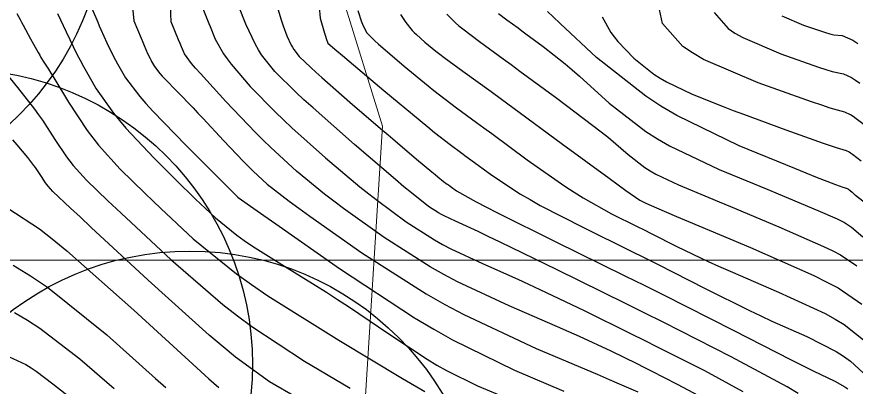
# Model space of a CAD drawing. Header units: metres. Extents: x 837117 to 838477, y 1189012 to 1191015.
# Drawn here: x 837718.3 to 837800.8, y 1189801.4 to 1189837.8 of the extents above; entities that cross this region are included whole.
import ezdxf

# ---------------------------------------------------------------- set-up
doc = ezdxf.new("R2010")
doc.units = ezdxf.units.M
doc.header["$LTSCALE"] = 0.3
for name, color, linetype in [('CIRCULOS', 60, 'Continuous'), ('COTAS 10', 1, 'Continuous'), ('COTAS INT', 252, 'Continuous')]:
    doc.layers.add(name, color=color, linetype=linetype)
doc.layers.add('COORD', color=7, linetype='Continuous', lineweight=20)
doc.layers.add('Linea_Tendencia', color=51, linetype='Continuous', lineweight=20)

msp = doc.modelspace()

# ---------------------------------------------------------------- linework, layer by layer
at = {"layer": 'CIRCULOS'}
for centre in [(837698.085, 1189848.677), (837712.507, 1189803.637), (837735.353, 1189785.775)]:
    msp.add_circle(centre, 29, dxfattribs=at)
at = {"layer": 'COORD'}
msp.add_line((837476.514, 1189813.872), (838476.514, 1189813.872), dxfattribs=at)
at = {"layer": 'COTAS 10'}
for points, elevation in [([(837802.36, 1189826.605), (837800.83, 1189827.781), (837800.52, 1189828), (837800.258, 1189828.173), (837799.718, 1189828.415), (837798.278, 1189828.823), (837797.449, 1189829.1), (837796.432, 1189829.449), (837791.204, 1189831.306), (837785.837, 1189833.615), (837784.733, 1189834.249), (837783.794, 1189834.882), (837781.784, 1189837.147), (837781.102, 1189840.375)], 1760), ([(837736.633, 1189838.6), (837737.088, 1189837.475), (837737.216, 1189837.153), (837737.346, 1189836.827), (837737.824, 1189835.614), (837738.651, 1189834.143), (837739, 1189833.655), (837739.402, 1189833.132), (837741.287, 1189830.951), (837743.775, 1189828.41), (837744.557, 1189827.659), (837745.378, 1189826.889), (837748.681, 1189823.937), (837752.066, 1189821.095), (837752.94, 1189820.393), (837753.786, 1189819.728), (837756.616, 1189817.635), (837759.375, 1189815.881), (837760.178, 1189815.429), (837760.997, 1189814.993), (837764.095, 1189813.54), (837767.58, 1189812.008), (837768.643, 1189811.522), (837769.748, 1189811.008), (837774.095, 1189808.927), (837778.721, 1189806.648), (837780.002, 1189806.01), (837781.283, 1189805.368), (837785.913, 1189803.022), (837789.698, 1189800.98)], 1740), ([(837718.342, 1189838.126), (837718.661, 1189837.535), (837718.798, 1189837.282), (837718.957, 1189836.99), (837719.704, 1189835.616), (837720.441, 1189834.278), (837720.593, 1189834.009), (837720.721, 1189833.785), (837720.996, 1189833.343), (837721.443, 1189832.646), (837721.68, 1189832.261), (837721.967, 1189831.792), (837723.412, 1189829.405), (837725.267, 1189826.615), (837725.812, 1189825.891), (837726.37, 1189825.189), (837728.5, 1189822.832), (837730.948, 1189820.432), (837731.707, 1189819.704), (837732.501, 1189818.947), (837735.666, 1189815.984), (837739.925, 1189812.541), (837741.41, 1189811.482), (837743.028, 1189810.378), (837749.975, 1189806.009), (837756.261, 1189802.254), (837758.429, 1189800.958)], 1730), ([(837756.049, 1189838.014), (837756.561, 1189837.244), (837757.205, 1189836.464), (837757.403, 1189836.252), (837757.609, 1189836.042), (837758.426, 1189835.299), (837759.534, 1189834.419), (837759.924, 1189834.122), (837760.35, 1189833.803), (837762.191, 1189832.461), (837764.955, 1189830.452), (837765.964, 1189829.713), (837767.078, 1189828.895), (837771.978, 1189825.278), (837776.54, 1189821.921), (837777.441, 1189821.266), (837778.184, 1189820.729), (837779.557, 1189819.784), (837779.904, 1189819.613), (837780.096, 1189819.517), (837780.443, 1189819.341), (837782.187, 1189818.585), (837783.164, 1189818.171), (837784.355, 1189817.668), (837790.443, 1189815.112), (837796.674, 1189812.354), (837797.956, 1189811.723), (837799.045, 1189811.15), (837801.38, 1189809.56)], 1750), ([(837727.906, 1189801.215), (837724.53, 1189804.135), (837720.607, 1189807.176), (837719.388, 1189807.948), (837718.111, 1189808.69)], 1720)]:
    msp.add_lwpolyline(points, dxfattribs=dict(at, elevation=elevation))
at = {"layer": 'COTAS INT'}
for points, elevation in [([(837729.572, 1189840.095), (837729.858, 1189837.41), (837730.568, 1189835.682), (837730.723, 1189835.31), (837730.859, 1189834.983), (837731.203, 1189834.188), (837731.445, 1189833.69), (837731.517, 1189833.552), (837731.592, 1189833.413), (837731.882, 1189832.909), (837732.406, 1189832.222), (837732.629, 1189831.969), (837732.885, 1189831.688), (837734.092, 1189830.442), (837735.659, 1189828.84), (837736.143, 1189828.333), (837736.649, 1189827.8), (837738.658, 1189825.649), (837740.625, 1189823.572), (837741.104, 1189823.085), (837741.555, 1189822.637), (837742.951, 1189821.338), (837745.114, 1189819.665), (837746.049, 1189818.981), (837747.13, 1189818.2), (837752.249, 1189814.584), (837758.569, 1189810.566), (837760.407, 1189809.532), (837762.283, 1189808.532), (837769.379, 1189805.205), (837775.382, 1189802.662), (837776.569, 1189802.157), (837777.55, 1189801.737), (837779.379, 1189800.939)], 1736), ([(837785.359, 1189800.542), (837783.267, 1189801.67), (837780.709, 1189802.966), (837780.001, 1189803.321), (837779.293, 1189803.674), (837776.737, 1189804.933), (837773.649, 1189806.373), (837772.606, 1189806.839), (837771.481, 1189807.335), (837766.737, 1189809.373), (837761.64, 1189811.762), (837760.292, 1189812.48), (837758.972, 1189813.223), (837754.432, 1189816.11), (837750.458, 1189818.964), (837749.494, 1189819.687), (837748.59, 1189820.38), (837745.816, 1189822.638), (837743.299, 1189824.945), (837742.557, 1189825.669), (837741.794, 1189826.43), (837738.877, 1189829.486), (837736.4, 1189832.208), (837735.915, 1189832.759), (837735.517, 1189833.221), (837734.807, 1189834.157), (837734.525, 1189834.86), (837734.397, 1189835.176), (837734.248, 1189835.544), (837733.529, 1189837.309), (837733.373, 1189840.492)], 1738), ([(837747.946, 1189839.923), (837748.157, 1189837.672), (837748.592, 1189836.187), (837748.681, 1189835.895), (837748.757, 1189835.655), (837748.919, 1189835.219), (837749.806, 1189834.445), (837750.338, 1189833.992), (837750.996, 1189833.436), (837754.41, 1189830.565), (837757.98, 1189827.591), (837758.736, 1189826.969), (837759.391, 1189826.435), (837760.921, 1189825.237), (837762.083, 1189824.393), (837762.507, 1189824.082), (837762.975, 1189823.738), (837765.034, 1189822.218), (837767.841, 1189820.373), (837768.779, 1189819.824), (837769.788, 1189819.259), (837774.017, 1189817.079), (837778.701, 1189814.771), (837779.998, 1189814.125), (837781.294, 1189813.475), (837785.975, 1189811.104), (837790.356, 1189808.922), (837791.463, 1189808.392), (837792.524, 1189807.894), (837795.975, 1189806.364), (837798.875, 1189804.893), (837799.588, 1189804.433), (837800.263, 1189803.949), (837802.378, 1189802.009)], 1746), ([(837725.793, 1189838.478), (837726.303, 1189837.258), (837726.453, 1189836.91), (837726.607, 1189836.558), (837727.192, 1189835.251), (837727.843, 1189833.91), (837728.038, 1189833.537), (837728.239, 1189833.163), (837729.02, 1189831.805), (837730.434, 1189829.955), (837731.034, 1189829.272), (837731.725, 1189828.514), (837734.976, 1189825.157), (837738.077, 1189822.054), (837738.675, 1189821.456), (837739.158, 1189820.971), (837739.961, 1189820.165), (837740.018, 1189820.104), (837740.045, 1189820.077), (837740.086, 1189820.039), (837741.638, 1189818.95), (837742.603, 1189818.274), (837743.802, 1189817.436), (837750.066, 1189813.059), (837757.432, 1189808.218), (837759.326, 1189807.088), (837761.156, 1189806.05), (837767.238, 1189803.059), (837772.093, 1189801.005)], 1734), ([(837795.121, 1189800.767), (837794.037, 1189801.419), (837788.558, 1189804.375), (837781.858, 1189807.77), (837780.003, 1189808.699), (837778.148, 1189809.623), (837771.453, 1189812.921), (837765.847, 1189815.643), (837764.68, 1189816.204), (837763.679, 1189816.681), (837761.453, 1189817.708), (837760.354, 1189818.223), (837760.063, 1189818.378), (837759.778, 1189818.538), (837758.799, 1189819.161), (837757.115, 1189820.492), (837756.385, 1189821.099), (837755.542, 1189821.81), (837751.545, 1189825.237), (837747.458, 1189828.833), (837746.557, 1189829.65), (837745.756, 1189830.39), (837743.697, 1189832.417), (837742.403, 1189834.056), (837742.085, 1189834.552), (837741.784, 1189835.066), (837740.841, 1189837.071), (837740.167, 1189838.794)], 1742), ([(837743.987, 1189838.577), (837744.318, 1189837.492), (837744.414, 1189837.202), (837744.511, 1189836.917), (837744.877, 1189835.923), (837745.295, 1189835.024), (837745.425, 1189834.798), (837745.562, 1189834.581), (837746.107, 1189833.882), (837747.226, 1189832.812), (837747.724, 1189832.361), (837748.304, 1189831.844), (837751.077, 1189829.419), (837754.092, 1189826.821), (837754.824, 1189826.193), (837755.511, 1189825.606), (837757.62, 1189823.82), (837759.134, 1189822.556), (837759.446, 1189822.298), (837759.712, 1189822.08), (837760.286, 1189821.625), (837760.646, 1189821.363), (837760.778, 1189821.267), (837760.923, 1189821.16), (837761.562, 1189820.688), (837763.491, 1189819.6), (837764.449, 1189819.104), (837765.591, 1189818.524), (837771.247, 1189815.727), (837778.1, 1189812.35), (837779.997, 1189811.405), (837781.894, 1189810.455), (837788.741, 1189806.985), (837794.44, 1189804.09), (837795.612, 1189803.503), (837796.608, 1189803.007), (837798.741, 1189801.99), (837799.727, 1189801.441), (837800, 1189801.241)], 1744), ([(837751.858, 1189838.4), (837752.212, 1189837.305), (837752.308, 1189837.057), (837752.403, 1189836.834), (837752.74, 1189836.231), (837753.505, 1189835.455), (837753.871, 1189835.122), (837754.303, 1189834.739), (837756.418, 1189832.932), (837758.757, 1189831.005), (837759.33, 1189830.546), (837759.871, 1189830.119), (837761.556, 1189828.849), (837763.519, 1189827.423), (837764.235, 1189826.898), (837765.026, 1189826.317), (837768.506, 1189823.748), (837772.19, 1189821.147), (837773.11, 1189820.545), (837773.986, 1189819.994), (837776.787, 1189818.431), (837779.303, 1189817.192), (837779.999, 1189816.845), (837780.695, 1189816.496), (837783.209, 1189815.223), (837786.271, 1189813.753), (837787.313, 1189813.281), (837788.44, 1189812.781), (837793.209, 1189810.738), (837797.774, 1189808.623), (837798.772, 1189808.078), (837799.654, 1189807.549), (837801.879, 1189805.785)], 1748), ([(837722.354, 1189838.134), (837723.18, 1189836.315), (837724.241, 1189834.131), (837724.559, 1189833.523), (837724.887, 1189832.913), (837726.158, 1189830.701), (837727.839, 1189828.311), (837728.424, 1189827.59), (837729.062, 1189826.843), (837731.8, 1189823.932), (837734.604, 1189821.152), (837735.282, 1189820.489), (837735.919, 1189819.871), (837737.866, 1189818.022), (837739.963, 1189816.327), (837740.694, 1189815.806), (837741.491, 1189815.262), (837744.911, 1189813.111), (837748.785, 1189810.718), (837749.867, 1189810.022), (837750.953, 1189809.311), (837754.911, 1189806.622), (837758.673, 1189804.147), (837759.635, 1189803.572), (837760.563, 1189803.044), (837763.628, 1189801.533), (837766.597, 1189800.274)], 1732), ([(837760.612, 1189838.045), (837761.469, 1189837.189), (837761.796, 1189836.908), (837762.163, 1189836.608), (837763.813, 1189835.364), (837766.139, 1189833.677), (837766.931, 1189833.098), (837767.787, 1189832.469), (837771.416, 1189829.793), (837774.955, 1189827.121), (837775.754, 1189826.496), (837776.476, 1189825.92), (837778.432, 1189824.252), (837780.069, 1189822.976), (837780.589, 1189822.647), (837781.139, 1189822.329), (837783.365, 1189821.267), (837786.346, 1189820.034), (837787.372, 1189819.607), (837788.484, 1189819.144), (837793.225, 1189817.162), (837797.627, 1189815.224), (837798.526, 1189814.787), (837799.287, 1189814.394), (837800.881, 1189813.336)], 1752), ([(837765.695, 1189838.125), (837766.505, 1189837.499), (837767.6, 1189836.705), (837767.973, 1189836.432), (837768.376, 1189836.136), (837770.085, 1189834.876), (837772.238, 1189833.165), (837772.922, 1189832.585), (837773.644, 1189831.959), (837776.566, 1189829.314), (837780.151, 1189826.519), (837781.291, 1189825.799), (837782.494, 1189825.102), (837787.37, 1189822.776), (837792.076, 1189820.839), (837793.172, 1189820.387), (837794.178, 1189819.97), (837797.063, 1189818.77), (837798.971, 1189817.93), (837799.361, 1189817.741), (837799.691, 1189817.57), (837800.382, 1189817.112), (837801.491, 1189816.156)], 1754), ([(837801.915, 1189819.332), (837800.776, 1189820.248), (837800.562, 1189820.435), (837800.504, 1189820.484), (837800.447, 1189820.532), (837800.248, 1189820.694), (837800.087, 1189820.818), (837800.055, 1189820.841), (837800.027, 1189820.859), (837799.97, 1189820.885), (837799.783, 1189820.941), (837799.673, 1189820.978), (837799.538, 1189821.025), (837798.842, 1189821.273), (837796.862, 1189822.051), (837795.918, 1189822.432), (837794.803, 1189822.885), (837789.345, 1189825.119), (837783.191, 1189828.096), (837781.637, 1189829.017), (837780.147, 1189829.981), (837775.309, 1189833.81), (837771.745, 1189837.14), (837771.06, 1189837.788), (837770.505, 1189838.317)], 1756), ([(837775.868, 1189837.8), (837776.73, 1189836.254), (837777.05, 1189835.815), (837777.404, 1189835.371), (837778.978, 1189833.727), (837780.954, 1189832.164), (837781.562, 1189831.77), (837782.196, 1189831.394), (837784.709, 1189830.179), (837787.754, 1189828.973), (837788.724, 1189828.602), (837789.75, 1189828.216), (837793.913, 1189826.689), (837797.574, 1189825.385), (837798.284, 1189825.139), (837798.861, 1189824.943), (837799.844, 1189824.65), (837800.142, 1189824.516), (837800.287, 1189824.421), (837800.459, 1189824.299), (837801.304, 1189823.65)], 1758), ([(837786.857, 1189838.222), (837788.261, 1189836.64), (837788.916, 1189836.198), (837789.687, 1189835.755), (837793.435, 1189834.143), (837797.118, 1189832.855), (837797.849, 1189832.616), (837798.453, 1189832.429), (837799.592, 1189832.18), (837800.373, 1189831.83), (837800.752, 1189831.579), (837801.202, 1189831.262)], 1762), ([(837793.537, 1189837.896), (837795.666, 1189836.98), (837797.805, 1189836.26), (837798.249, 1189836.133), (837798.629, 1189836.036), (837799.466, 1189835.945), (837800.488, 1189835.487), (837800.984, 1189835.159)], 1764), ([(837716.955, 1189832.621), (837718.405, 1189830.85), (837720.067, 1189828.73), (837720.477, 1189828.172), (837720.865, 1189827.625), (837722.087, 1189825.753), (837723.222, 1189824.046), (837723.555, 1189823.603), (837723.896, 1189823.174), (837725.199, 1189821.732), (837727.292, 1189819.713), (837728.131, 1189818.919), (837729.084, 1189818.024), (837733.465, 1189813.945), (837738.594, 1189809.526), (837740.017, 1189808.417), (837741.443, 1189807.358), (837746.604, 1189803.945), (837751.108, 1189801.284)], 1728), ([(837745.891, 1189800.352), (837743.191, 1189801.906), (837739.842, 1189804.348), (837738.614, 1189805.359), (837737.256, 1189806.516), (837731.265, 1189811.906), (837725.667, 1189817.101), (837724.556, 1189818.135), (837723.636, 1189818.993), (837721.898, 1189820.632), (837721.422, 1189821.159), (837721.298, 1189821.316), (837721.176, 1189821.477), (837720.762, 1189822.1), (837720.315, 1189822.785), (837720.172, 1189822.985), (837720.022, 1189823.19), (837719.411, 1189823.969), (837718.375, 1189825.208), (837717.956, 1189825.703)], 1726), ([(837717.478, 1189818.972), (837720.573, 1189816.949), (837721.826, 1189815.958), (837723.251, 1189814.781), (837729.828, 1189808.972), (837736.034, 1189803.311), (837737.226, 1189802.227), (837738.188, 1189801.352)], 1724), ([(837717.97, 1189813.378), (837719.68, 1189812.331), (837721.361, 1189811.21), (837727.179, 1189806.554), (837731.97, 1189802.263), (837733.003, 1189801.373)], 1722), ([(837717.102, 1189804.615), (837719.216, 1189803.608), (837719.746, 1189803.3), (837720.252, 1189802.98), (837721.881, 1189801.717), (837723.842, 1189800.167)], 1718)]:
    msp.add_lwpolyline(points, dxfattribs=dict(at, elevation=elevation))
at = {"layer": 'Linea_Tendencia'}
msp.add_lwpolyline([(838041.852, 1190952.651), (838165.343, 1190589.154), (838075.416, 1190256.306), (838109.489, 1190042.064), (837622.868, 1190250.641), (837754.279, 1189827.032), (837723.495, 1189335.311)], dxfattribs=at)

doc.saveas('drawing.dxf')
